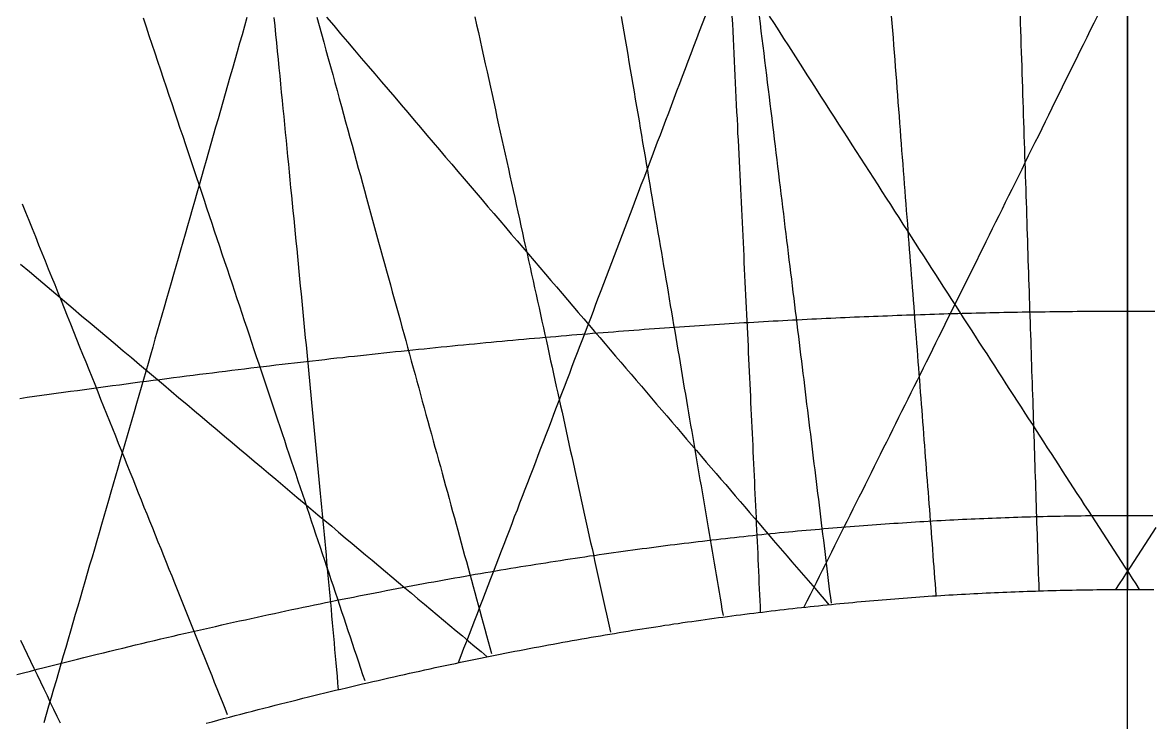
# Model space of a CAD drawing. Header units: millimetres. Extents: x -571 to 571, y -403 to 280.
# Drawn here: x -139.7 to 3.2, y -174.4 to -85.9 of the extents above; entities that cross this region are included whole.
import ezdxf

# ---------------------------------------------------------------- set-up
doc = ezdxf.new("R2010")
doc.units = ezdxf.units.MM
for name, color, linetype in [('DECL', 30, 'Continuous'), ('HOUR', 7, 'Continuous'), ('HOUR20', 8, 'Continuous'), ('MERID', 40, 'Continuous'), ('RISE', 3, 'Continuous'), ('SET', 2, 'Continuous'), ('TEMP', 5, 'Continuous')]:
    doc.layers.add(name, color=color, linetype=linetype)

msp = doc.modelspace()

# ---------------------------------------------------------------- linework, layer by layer
at = {"layer": 'DECL'}
for points in [[(-139.99, -133.4), (-139.06, -133.26), (-138.14, -133.13), (-137.22, -133.01), (-136.31, -132.88), (-135.4, -132.75), (-134.5, -132.63), (-133.6, -132.5), (-132.71, -132.38), (-131.82, -132.26), (-130.93, -132.14), (-130.05, -132.02), (-129.17, -131.9), (-128.29, -131.78), (-127.42, -131.67), (-126.56, -131.55), (-125.7, -131.44), (-124.84, -131.32), (-123.98, -131.21), (-123.13, -131.1), (-122.29, -130.99), (-121.44, -130.88), (-120.6, -130.77), (-119.77, -130.67), (-118.94, -130.56), (-118.11, -130.46), (-117.28, -130.35), (-116.46, -130.25), (-115.64, -130.15), (-114.83, -130.04), (-114.02, -129.94), (-113.21, -129.84), (-112.4, -129.75), (-111.6, -129.65), (-110.8, -129.55), (-110.01, -129.46), (-109.22, -129.36), (-108.43, -129.27), (-107.64, -129.17), (-106.86, -129.08), (-106.08, -128.99), (-105.3, -128.9), (-104.53, -128.81), (-103.76, -128.72), (-102.99, -128.63), (-102.22, -128.55), (-101.46, -128.46), (-100.7, -128.37), (-99.94, -128.29), (-99.19, -128.21), (-98.44, -128.12), (-97.69, -128.04), (-96.94, -127.96), (-96.2, -127.88), (-95.46, -127.8), (-94.72, -127.72), (-93.98, -127.64), (-93.25, -127.56), (-92.52, -127.48), (-91.79, -127.41), (-91.06, -127.33), (-90.34, -127.26), (-89.61, -127.18), (-88.89, -127.11), (-88.18, -127.04), (-87.46, -126.97), (-86.75, -126.89), (-86.04, -126.82), (-85.33, -126.75), (-84.62, -126.68), (-83.92, -126.62), (-83.22, -126.55), (-82.52, -126.48), (-81.82, -126.41), (-81.12, -126.35), (-80.43, -126.28), (-79.74, -126.22), (-79.05, -126.15), (-78.36, -126.09), (-77.67, -126.03), (-76.99, -125.97), (-76.31, -125.91), (-75.63, -125.84), (-74.95, -125.78), (-74.27, -125.73), (-73.6, -125.67), (-72.92, -125.61), (-72.25, -125.55), (-71.58, -125.49), (-70.92, -125.44), (-70.25, -125.38), (-69.59, -125.33), (-68.92, -125.27), (-68.26, -125.22), (-67.6, -125.16), (-66.94, -125.11), (-66.29, -125.06), (-65.63, -125.01), (-64.98, -124.96), (-64.33, -124.91), (-63.68, -124.86), (-63.03, -124.81), (-62.38, -124.76), (-61.73, -124.71), (-61.09, -124.66), (-60.45, -124.62), (-59.8, -124.57), (-59.16, -124.52), (-58.52, -124.48), (-57.89, -124.43), (-57.25, -124.39), (-56.62, -124.34), (-55.98, -124.3), (-55.35, -124.26), (-54.72, -124.22), (-54.09, -124.17), (-53.46, -124.13), (-52.83, -124.09), (-52.2, -124.05), (-51.58, -124.01), (-50.95, -123.97), (-50.33, -123.93), (-49.71, -123.9), (-49.09, -123.86), (-48.47, -123.82), (-47.85, -123.79), (-47.23, -123.75), (-46.62, -123.71), (-46, -123.68), (-45.39, -123.64), (-44.77, -123.61), (-44.16, -123.58), (-43.55, -123.54), (-42.94, -123.51), (-42.33, -123.48), (-41.72, -123.45), (-41.11, -123.42), (-40.5, -123.38), (-39.9, -123.35), (-39.29, -123.32), (-38.69, -123.3), (-38.08, -123.27), (-37.48, -123.24), (-36.88, -123.21), (-36.28, -123.18), (-35.68, -123.16), (-35.08, -123.13), (-34.48, -123.1), (-33.88, -123.08), (-33.28, -123.05), (-32.69, -123.03), (-32.09, -123), (-31.5, -122.98), (-30.9, -122.96), (-30.31, -122.94), (-29.71, -122.91), (-29.12, -122.89), (-28.53, -122.87), (-27.94, -122.85), (-27.35, -122.83), (-26.75, -122.81), (-26.16, -122.79), (-25.58, -122.77), (-24.99, -122.75), (-24.4, -122.73), (-23.81, -122.71), (-23.22, -122.7), (-22.64, -122.68), (-22.05, -122.66), (-21.46, -122.65), (-20.88, -122.63), (-20.29, -122.62), (-19.71, -122.6), (-19.13, -122.59), (-18.54, -122.57), (-17.96, -122.56), (-17.38, -122.55), (-16.79, -122.53), (-16.21, -122.52), (-15.63, -122.51), (-15.05, -122.5), (-14.47, -122.49), (-13.89, -122.48), (-13.3, -122.47), (-12.72, -122.46), (-12.14, -122.45), (-11.56, -122.44), (-10.98, -122.43), (-10.4, -122.43), (-9.83, -122.42), (-9.25, -122.41), (-8.67, -122.4), (-8.09, -122.4), (-7.51, -122.39), (-6.93, -122.39), (-6.35, -122.38), (-5.78, -122.38), (-5.2, -122.37), (-4.62, -122.37), (-4.04, -122.37), (-3.46, -122.36), (-2.89, -122.36), (-2.31, -122.36), (-1.73, -122.36), (-1.15, -122.36), (-0.58, -122.36), (0, -122.36), (0.58, -122.36), (1.15, -122.36), (1.73, -122.36), (2.31, -122.36), (2.89, -122.36), (3.46, -122.36)], [(-140.38, -168.32), (-139.52, -168.1), (-138.65, -167.88), (-137.8, -167.66), (-136.94, -167.44), (-136.09, -167.22), (-135.24, -167.01), (-134.4, -166.8), (-133.56, -166.59), (-132.73, -166.38), (-131.9, -166.17), (-131.07, -165.97), (-130.24, -165.76), (-129.42, -165.56), (-128.61, -165.36), (-127.79, -165.17), (-126.99, -164.97), (-126.18, -164.78), (-125.38, -164.58), (-124.58, -164.39), (-123.78, -164.2), (-122.99, -164.01), (-122.2, -163.83), (-121.42, -163.64), (-120.64, -163.46), (-119.86, -163.28), (-119.08, -163.1), (-118.31, -162.92), (-117.54, -162.75), (-116.77, -162.57), (-116.01, -162.4), (-115.25, -162.23), (-114.49, -162.06), (-113.74, -161.89), (-112.99, -161.72), (-112.24, -161.55), (-111.5, -161.39), (-110.75, -161.23), (-110.01, -161.06), (-109.28, -160.9), (-108.54, -160.74), (-107.81, -160.59), (-107.08, -160.43), (-106.36, -160.28), (-105.63, -160.12), (-104.91, -159.97), (-104.19, -159.82), (-103.48, -159.67), (-102.77, -159.52), (-102.05, -159.38), (-101.35, -159.23), (-100.64, -159.09), (-99.94, -158.94), (-99.24, -158.8), (-98.54, -158.66), (-97.84, -158.52), (-97.15, -158.39), (-96.46, -158.25), (-95.77, -158.11), (-95.08, -157.98), (-94.4, -157.85), (-93.71, -157.71), (-93.03, -157.58), (-92.36, -157.45), (-91.68, -157.33), (-91.01, -157.2), (-90.33, -157.07), (-89.66, -156.95), (-89, -156.82), (-88.33, -156.7), (-87.67, -156.58), (-87.01, -156.46), (-86.35, -156.34), (-85.69, -156.22), (-85.03, -156.11), (-84.38, -155.99), (-83.73, -155.88), (-83.08, -155.76), (-82.43, -155.65), (-81.78, -155.54), (-81.14, -155.43), (-80.49, -155.32), (-79.85, -155.21), (-79.21, -155.1), (-78.58, -154.99), (-77.94, -154.89), (-77.3, -154.78), (-76.67, -154.68), (-76.04, -154.58), (-75.41, -154.48), (-74.78, -154.38), (-74.16, -154.28), (-73.53, -154.18), (-72.91, -154.08), (-72.29, -153.98), (-71.67, -153.89), (-71.05, -153.79), (-70.43, -153.7), (-69.82, -153.61), (-69.2, -153.52), (-68.59, -153.43), (-67.98, -153.33), (-67.37, -153.25), (-66.76, -153.16), (-66.16, -153.07), (-65.55, -152.98), (-64.95, -152.9), (-64.34, -152.81), (-63.74, -152.73), (-63.14, -152.65), (-62.54, -152.57), (-61.94, -152.48), (-61.35, -152.4), (-60.75, -152.33), (-60.16, -152.25), (-59.57, -152.17), (-58.97, -152.09), (-58.38, -152.02), (-57.79, -151.94), (-57.21, -151.87), (-56.62, -151.79), (-56.03, -151.72), (-55.45, -151.65), (-54.87, -151.58), (-54.28, -151.51), (-53.7, -151.44), (-53.12, -151.37), (-52.54, -151.3), (-51.96, -151.24), (-51.39, -151.17), (-50.81, -151.11), (-50.23, -151.04), (-49.66, -150.98), (-49.09, -150.92), (-48.51, -150.85), (-47.94, -150.79), (-47.37, -150.73), (-46.8, -150.67), (-46.23, -150.61), (-45.67, -150.55), (-45.1, -150.5), (-44.53, -150.44), (-43.97, -150.38), (-43.4, -150.33), (-42.84, -150.28), (-42.28, -150.22), (-41.72, -150.17), (-41.15, -150.12), (-40.59, -150.07), (-40.03, -150.01), (-39.48, -149.97), (-38.92, -149.92), (-38.36, -149.87), (-37.8, -149.82), (-37.25, -149.77), (-36.69, -149.73), (-36.14, -149.68), (-35.58, -149.64), (-35.03, -149.59), (-34.48, -149.55), (-33.93, -149.51), (-33.38, -149.46), (-32.82, -149.42), (-32.27, -149.38), (-31.73, -149.34), (-31.18, -149.3), (-30.63, -149.27), (-30.08, -149.23), (-29.53, -149.19), (-28.99, -149.16), (-28.44, -149.12), (-27.9, -149.08), (-27.35, -149.05), (-26.81, -149.02), (-26.26, -148.98), (-25.72, -148.95), (-25.18, -148.92), (-24.63, -148.89), (-24.09, -148.86), (-23.55, -148.83), (-23.01, -148.8), (-22.47, -148.77), (-21.93, -148.75), (-21.39, -148.72), (-20.85, -148.69), (-20.31, -148.67), (-19.77, -148.64), (-19.23, -148.62), (-18.69, -148.6), (-18.15, -148.57), (-17.62, -148.55), (-17.08, -148.53), (-16.54, -148.51), (-16.01, -148.49), (-15.47, -148.47), (-14.93, -148.45), (-14.4, -148.43), (-13.86, -148.42), (-13.33, -148.4), (-12.79, -148.38), (-12.26, -148.37), (-11.72, -148.35), (-11.19, -148.34), (-10.65, -148.33), (-10.12, -148.31), (-9.59, -148.3), (-9.05, -148.29), (-8.52, -148.28), (-7.99, -148.27), (-7.45, -148.26), (-6.92, -148.25), (-6.39, -148.24), (-5.86, -148.24), (-5.32, -148.23), (-4.79, -148.22), (-4.26, -148.22), (-3.73, -148.21), (-3.19, -148.21), (-2.66, -148.21), (-2.13, -148.2), (-1.6, -148.2), (-1.06, -148.2), (-0.53, -148.2), (0, -148.2), (0.53, -148.2), (1.06, -148.2), (1.6, -148.2), (2.13, -148.2), (2.66, -148.21), (3.19, -148.21)], [(-116.45, -174.49), (-115.71, -174.3), (-114.97, -174.1), (-114.24, -173.9), (-113.51, -173.71), (-112.78, -173.52), (-112.05, -173.33), (-111.33, -173.14), (-110.61, -172.95), (-109.89, -172.76), (-109.17, -172.58), (-108.46, -172.4), (-107.75, -172.21), (-107.04, -172.04), (-106.33, -171.86), (-105.63, -171.68), (-104.93, -171.51), (-104.23, -171.33), (-103.53, -171.16), (-102.84, -170.99), (-102.15, -170.82), (-101.46, -170.65), (-100.78, -170.49), (-100.09, -170.32), (-99.41, -170.16), (-98.73, -170), (-98.05, -169.84), (-97.38, -169.68), (-96.71, -169.52), (-96.04, -169.36), (-95.37, -169.21), (-94.7, -169.06), (-94.04, -168.9), (-93.38, -168.75), (-92.72, -168.6), (-92.06, -168.45), (-91.4, -168.31), (-90.75, -168.16), (-90.1, -168.02), (-89.45, -167.88), (-88.8, -167.73), (-88.15, -167.59), (-87.51, -167.45), (-86.87, -167.32), (-86.23, -167.18), (-85.59, -167.04), (-84.95, -166.91), (-84.32, -166.78), (-83.68, -166.64), (-83.05, -166.51), (-82.42, -166.38), (-81.79, -166.26), (-81.17, -166.13), (-80.54, -166), (-79.92, -165.88), (-79.3, -165.75), (-78.68, -165.63), (-78.06, -165.51), (-77.45, -165.39), (-76.83, -165.27), (-76.22, -165.15), (-75.61, -165.04), (-75, -164.92), (-74.39, -164.81), (-73.78, -164.69), (-73.18, -164.58), (-72.57, -164.47), (-71.97, -164.36), (-71.37, -164.25), (-70.77, -164.14), (-70.17, -164.03), (-69.58, -163.93), (-68.98, -163.82), (-68.39, -163.72), (-67.79, -163.62), (-67.2, -163.51), (-66.61, -163.41), (-66.02, -163.31), (-65.44, -163.21), (-64.85, -163.12), (-64.26, -163.02), (-63.68, -162.92), (-63.1, -162.83), (-62.52, -162.73), (-61.94, -162.64), (-61.36, -162.55), (-60.78, -162.46), (-60.2, -162.37), (-59.63, -162.28), (-59.06, -162.19), (-58.48, -162.1), (-57.91, -162.02), (-57.34, -161.93), (-56.77, -161.85), (-56.2, -161.76), (-55.63, -161.68), (-55.07, -161.6), (-54.5, -161.52), (-53.94, -161.44), (-53.37, -161.36), (-52.81, -161.28), (-52.25, -161.21), (-51.69, -161.13), (-51.13, -161.05), (-50.57, -160.98), (-50.01, -160.91), (-49.46, -160.83), (-48.9, -160.76), (-48.35, -160.69), (-47.79, -160.62), (-47.24, -160.55), (-46.69, -160.48), (-46.14, -160.42), (-45.59, -160.35), (-45.04, -160.28), (-44.49, -160.22), (-43.94, -160.16), (-43.39, -160.09), (-42.84, -160.03), (-42.3, -159.97), (-41.75, -159.91), (-41.21, -159.85), (-40.67, -159.79), (-40.12, -159.73), (-39.58, -159.67), (-39.04, -159.62), (-38.5, -159.56), (-37.96, -159.51), (-37.42, -159.45), (-36.88, -159.4), (-36.34, -159.35), (-35.81, -159.3), (-35.27, -159.25), (-34.73, -159.2), (-34.2, -159.15), (-33.66, -159.1), (-33.13, -159.05), (-32.6, -159), (-32.06, -158.96), (-31.53, -158.91), (-31, -158.87), (-30.47, -158.82), (-29.94, -158.78), (-29.41, -158.74), (-28.88, -158.7), (-28.35, -158.66), (-27.82, -158.62), (-27.29, -158.58), (-26.76, -158.54), (-26.23, -158.5), (-25.71, -158.47), (-25.18, -158.43), (-24.66, -158.39), (-24.13, -158.36), (-23.6, -158.33), (-23.08, -158.29), (-22.56, -158.26), (-22.03, -158.23), (-21.51, -158.2), (-20.99, -158.17), (-20.46, -158.14), (-19.94, -158.11), (-19.42, -158.08), (-18.9, -158.06), (-18.37, -158.03), (-17.85, -158.01), (-17.33, -157.98), (-16.81, -157.96), (-16.29, -157.93), (-15.77, -157.91), (-15.25, -157.89), (-14.73, -157.87), (-14.21, -157.85), (-13.69, -157.83), (-13.18, -157.81), (-12.66, -157.79), (-12.14, -157.77), (-11.62, -157.76), (-11.1, -157.74), (-10.59, -157.73), (-10.07, -157.71), (-9.55, -157.7), (-9.03, -157.69), (-8.52, -157.67), (-8, -157.66), (-7.48, -157.65), (-6.97, -157.64), (-6.45, -157.63), (-5.93, -157.62), (-5.42, -157.61), (-4.9, -157.61), (-4.38, -157.6), (-3.87, -157.59), (-3.35, -157.59), (-2.84, -157.59), (-2.32, -157.58), (-1.81, -157.58), (-1.29, -157.58), (-0.77, -157.58), (-0.26, -157.57), (0.26, -157.57), (0.77, -157.58), (1.29, -157.58), (1.81, -157.58), (2.32, -157.58), (2.84, -157.59), (3.35, -157.59)]]:
    msp.add_lwpolyline(points, dxfattribs=at)
at = {"layer": 'HOUR'}
for points in [[(-102.45, -85.19), (-102.16, -86.25), (-101.88, -87.29), (-101.59, -88.33), (-101.31, -89.37), (-101.02, -90.4), (-100.74, -91.42), (-100.46, -92.44), (-100.18, -93.45), (-99.91, -94.46), (-99.63, -95.46), (-99.36, -96.46), (-99.09, -97.45), (-98.82, -98.44), (-98.55, -99.42), (-98.28, -100.4), (-98.01, -101.37), (-97.75, -102.34), (-97.48, -103.31), (-97.22, -104.26), (-96.96, -105.22), (-96.7, -106.17), (-96.44, -107.11), (-96.18, -108.06), (-95.92, -108.99), (-95.66, -109.93), (-95.41, -110.85), (-95.16, -111.78), (-94.9, -112.7), (-94.65, -113.62), (-94.4, -114.53), (-94.15, -115.44), (-93.9, -116.34), (-93.66, -117.25), (-93.41, -118.14), (-93.16, -119.04), (-92.92, -119.93), (-92.68, -120.82), (-92.43, -121.7), (-92.19, -122.58), (-91.95, -123.46), (-91.71, -124.33), (-91.47, -125.21), (-91.23, -126.07), (-91, -126.94), (-90.76, -127.8), (-90.52, -128.66), (-90.29, -129.52), (-90.05, -130.37), (-89.82, -131.22), (-89.59, -132.07), (-89.36, -132.91), (-89.13, -133.75), (-88.9, -134.59), (-88.67, -135.43), (-88.44, -136.26), (-88.21, -137.09), (-87.98, -137.92), (-87.76, -138.75), (-87.53, -139.57), (-87.3, -140.39), (-87.08, -141.21), (-86.85, -142.03), (-86.63, -142.85), (-86.41, -143.66), (-86.19, -144.47), (-85.96, -145.28), (-85.74, -146.08), (-85.52, -146.89), (-85.3, -147.69), (-85.08, -148.49), (-84.86, -149.29), (-84.64, -150.08), (-84.43, -150.88), (-84.21, -151.67), (-83.99, -152.46), (-83.78, -153.25), (-83.56, -154.04), (-83.34, -154.82), (-83.13, -155.61), (-82.91, -156.39), (-82.7, -157.17), (-82.49, -157.95), (-82.27, -158.73), (-82.06, -159.51), (-81.85, -160.28), (-81.63, -161.05), (-81.42, -161.83), (-81.21, -162.6), (-81, -163.37), (-80.79, -164.14), (-80.58, -164.9), (-80.37, -165.67)], [(-46.55, -85.04), (-46.44, -85.99), (-46.32, -86.94), (-46.21, -87.88), (-46.09, -88.82), (-45.98, -89.75), (-45.86, -90.68), (-45.75, -91.6), (-45.64, -92.52), (-45.53, -93.43), (-45.42, -94.34), (-45.3, -95.25), (-45.19, -96.15), (-45.08, -97.05), (-44.97, -97.94), (-44.87, -98.83), (-44.76, -99.72), (-44.65, -100.6), (-44.54, -101.48), (-44.43, -102.35), (-44.33, -103.22), (-44.22, -104.09), (-44.12, -104.96), (-44.01, -105.82), (-43.91, -106.67), (-43.8, -107.53), (-43.7, -108.38), (-43.59, -109.22), (-43.49, -110.07), (-43.39, -110.91), (-43.29, -111.75), (-43.18, -112.58), (-43.08, -113.41), (-42.98, -114.24), (-42.88, -115.07), (-42.78, -115.89), (-42.68, -116.71), (-42.58, -117.52), (-42.48, -118.34), (-42.38, -119.15), (-42.28, -119.96), (-42.18, -120.77), (-42.08, -121.57), (-41.98, -122.37), (-41.89, -123.17), (-41.79, -123.96), (-41.69, -124.76), (-41.6, -125.55), (-41.5, -126.34), (-41.4, -127.13), (-41.31, -127.91), (-41.21, -128.69), (-41.12, -129.47), (-41.02, -130.25), (-40.92, -131.03), (-40.83, -131.8), (-40.74, -132.57), (-40.64, -133.34), (-40.55, -134.11), (-40.45, -134.88), (-40.36, -135.64), (-40.27, -136.4), (-40.17, -137.16), (-40.08, -137.92), (-39.99, -138.68), (-39.9, -139.43), (-39.8, -140.19), (-39.71, -140.94), (-39.62, -141.69), (-39.53, -142.44), (-39.44, -143.19), (-39.34, -143.93), (-39.25, -144.68), (-39.16, -145.42), (-39.07, -146.16), (-38.98, -146.9), (-38.89, -147.64), (-38.8, -148.38), (-38.71, -149.12), (-38.62, -149.85), (-38.53, -150.59), (-38.44, -151.32), (-38.35, -152.05), (-38.26, -152.78), (-38.17, -153.51), (-38.08, -154.24), (-37.99, -154.97), (-37.91, -155.69), (-37.82, -156.42), (-37.73, -157.14), (-37.64, -157.87), (-37.55, -158.59), (-37.46, -159.31)], [(-139.92, -163.98), (-139.5, -164.86), (-139.07, -165.75), (-138.65, -166.63), (-138.23, -167.5), (-137.81, -168.38), (-137.4, -169.25), (-136.98, -170.12), (-136.56, -170.99), (-136.15, -171.85), (-135.74, -172.72), (-135.33, -173.58), (-134.91, -174.44)]]:
    msp.add_lwpolyline(points, dxfattribs=at)
at = {"layer": 'HOUR20'}
for points in [[(-124.42, -85.28), (-124.05, -86.39), (-123.68, -87.49), (-123.31, -88.59), (-122.95, -89.68), (-122.59, -90.76), (-122.23, -91.84), (-121.87, -92.91), (-121.51, -93.98), (-121.16, -95.03), (-120.81, -96.09), (-120.46, -97.14), (-120.11, -98.18), (-119.76, -99.22), (-119.42, -100.25), (-119.08, -101.27), (-118.73, -102.29), (-118.4, -103.31), (-118.06, -104.32), (-117.72, -105.32), (-117.39, -106.32), (-117.05, -107.32), (-116.72, -108.31), (-116.39, -109.29), (-116.07, -110.28), (-115.74, -111.25), (-115.42, -112.22), (-115.09, -113.19), (-114.77, -114.15), (-114.45, -115.11), (-114.13, -116.07), (-113.81, -117.02), (-113.5, -117.96), (-113.18, -118.9), (-112.87, -119.84), (-112.56, -120.77), (-112.25, -121.7), (-111.94, -122.63), (-111.63, -123.55), (-111.32, -124.47), (-111.02, -125.38), (-110.71, -126.3), (-110.41, -127.2), (-110.11, -128.11), (-109.81, -129.01), (-109.51, -129.91), (-109.21, -130.8), (-108.91, -131.69), (-108.61, -132.58), (-108.32, -133.46), (-108.02, -134.34), (-107.73, -135.22), (-107.44, -136.09), (-107.15, -136.97), (-106.86, -137.83), (-106.57, -138.7), (-106.28, -139.56), (-105.99, -140.42), (-105.7, -141.28), (-105.42, -142.14), (-105.13, -142.99), (-104.85, -143.84), (-104.57, -144.69), (-104.28, -145.53), (-104, -146.37), (-103.72, -147.21), (-103.44, -148.05), (-103.16, -148.88), (-102.88, -149.72), (-102.61, -150.55), (-102.33, -151.37), (-102.05, -152.2), (-101.78, -153.02), (-101.5, -153.84), (-101.23, -154.66), (-100.96, -155.48), (-100.69, -156.3), (-100.41, -157.11), (-100.14, -157.92), (-99.87, -158.73), (-99.6, -159.54), (-99.33, -160.35), (-99.06, -161.15), (-98.8, -161.95), (-98.53, -162.75), (-98.26, -163.55), (-97.99, -164.35), (-97.73, -165.15), (-97.46, -165.94), (-97.2, -166.73), (-96.93, -167.52), (-96.67, -168.31), (-96.41, -169.1)], [(-82.48, -85.13), (-82.26, -86.14), (-82.04, -87.14), (-81.82, -88.14), (-81.6, -89.13), (-81.39, -90.12), (-81.17, -91.1), (-80.95, -92.08), (-80.74, -93.05), (-80.53, -94.02), (-80.32, -94.98), (-80.1, -95.94), (-79.89, -96.89), (-79.69, -97.84), (-79.48, -98.78), (-79.27, -99.72), (-79.07, -100.66), (-78.86, -101.59), (-78.66, -102.52), (-78.45, -103.44), (-78.25, -104.36), (-78.05, -105.27), (-77.85, -106.18), (-77.65, -107.09), (-77.45, -107.99), (-77.25, -108.89), (-77.06, -109.79), (-76.86, -110.68), (-76.66, -111.57), (-76.47, -112.45), (-76.28, -113.33), (-76.08, -114.21), (-75.89, -115.08), (-75.7, -115.95), (-75.51, -116.82), (-75.32, -117.68), (-75.13, -118.54), (-74.94, -119.4), (-74.75, -120.26), (-74.56, -121.11), (-74.38, -121.95), (-74.19, -122.8), (-74.01, -123.64), (-73.82, -124.48), (-73.64, -125.32), (-73.45, -126.15), (-73.27, -126.98), (-73.09, -127.81), (-72.91, -128.64), (-72.73, -129.46), (-72.55, -130.28), (-72.37, -131.1), (-72.19, -131.91), (-72.01, -132.73), (-71.83, -133.54), (-71.65, -134.35), (-71.47, -135.15), (-71.3, -135.96), (-71.12, -136.76), (-70.94, -137.56), (-70.77, -138.35), (-70.59, -139.15), (-70.42, -139.94), (-70.24, -140.73), (-70.07, -141.52), (-69.9, -142.31), (-69.73, -143.09), (-69.55, -143.88), (-69.38, -144.66), (-69.21, -145.44), (-69.04, -146.22), (-68.87, -146.99), (-68.7, -147.77), (-68.53, -148.54), (-68.36, -149.31), (-68.19, -150.08), (-68.02, -150.85), (-67.85, -151.62), (-67.68, -152.38), (-67.51, -153.14), (-67.35, -153.91), (-67.18, -154.67), (-67.01, -155.43), (-66.84, -156.18), (-66.68, -156.94), (-66.51, -157.7), (-66.35, -158.45), (-66.18, -159.2), (-66.01, -159.96), (-65.85, -160.71), (-65.68, -161.46), (-65.52, -162.2), (-65.35, -162.95)], [(-63.99, -85.08), (-63.82, -86.05), (-63.66, -87.02), (-63.49, -87.99), (-63.33, -88.95), (-63.17, -89.9), (-63.01, -90.85), (-62.85, -91.8), (-62.69, -92.74), (-62.53, -93.68), (-62.37, -94.61), (-62.21, -95.54), (-62.06, -96.46), (-61.9, -97.38), (-61.74, -98.3), (-61.59, -99.21), (-61.43, -100.12), (-61.28, -101.02), (-61.13, -101.92), (-60.98, -102.81), (-60.83, -103.7), (-60.67, -104.59), (-60.52, -105.47), (-60.38, -106.35), (-60.23, -107.23), (-60.08, -108.1), (-59.93, -108.97), (-59.78, -109.84), (-59.64, -110.7), (-59.49, -111.56), (-59.35, -112.42), (-59.2, -113.27), (-59.06, -114.12), (-58.91, -114.96), (-58.77, -115.81), (-58.63, -116.65), (-58.49, -117.48), (-58.34, -118.32), (-58.2, -119.15), (-58.06, -119.98), (-57.92, -120.8), (-57.78, -121.63), (-57.64, -122.45), (-57.5, -123.26), (-57.37, -124.08), (-57.23, -124.89), (-57.09, -125.7), (-56.95, -126.51), (-56.82, -127.31), (-56.68, -128.11), (-56.54, -128.91), (-56.41, -129.71), (-56.27, -130.51), (-56.14, -131.3), (-56.01, -132.09), (-55.87, -132.88), (-55.74, -133.66), (-55.6, -134.45), (-55.47, -135.23), (-55.34, -136.01), (-55.21, -136.79), (-55.08, -137.57), (-54.94, -138.34), (-54.81, -139.11), (-54.68, -139.88), (-54.55, -140.65), (-54.42, -141.42), (-54.29, -142.18), (-54.16, -142.95), (-54.03, -143.71), (-53.9, -144.47), (-53.77, -145.23), (-53.65, -145.99), (-53.52, -146.74), (-53.39, -147.5), (-53.26, -148.25), (-53.13, -149), (-53.01, -149.75), (-52.88, -150.5), (-52.75, -151.25), (-52.63, -151.99), (-52.5, -152.74), (-52.37, -153.48), (-52.25, -154.22), (-52.12, -154.96), (-52, -155.7), (-51.87, -156.44), (-51.74, -157.18), (-51.62, -157.92), (-51.49, -158.65), (-51.37, -159.39), (-51.25, -160.12), (-51.12, -160.86)], [(-29.85, -85.02), (-29.78, -85.95), (-29.7, -86.88), (-29.63, -87.81), (-29.56, -88.73), (-29.49, -89.64), (-29.42, -90.56), (-29.35, -91.46), (-29.28, -92.37), (-29.21, -93.27), (-29.14, -94.16), (-29.07, -95.05), (-29.01, -95.94), (-28.94, -96.83), (-28.87, -97.7), (-28.8, -98.58), (-28.74, -99.45), (-28.67, -100.32), (-28.6, -101.19), (-28.54, -102.05), (-28.47, -102.9), (-28.4, -103.76), (-28.34, -104.61), (-28.27, -105.46), (-28.21, -106.3), (-28.14, -107.14), (-28.08, -107.98), (-28.01, -108.81), (-27.95, -109.64), (-27.89, -110.47), (-27.82, -111.3), (-27.76, -112.12), (-27.7, -112.94), (-27.63, -113.76), (-27.57, -114.57), (-27.51, -115.38), (-27.45, -116.19), (-27.38, -116.99), (-27.32, -117.8), (-27.26, -118.6), (-27.2, -119.39), (-27.14, -120.19), (-27.08, -120.98), (-27.02, -121.77), (-26.96, -122.56), (-26.9, -123.34), (-26.84, -124.13), (-26.78, -124.91), (-26.72, -125.69), (-26.66, -126.46), (-26.6, -127.24), (-26.54, -128.01), (-26.48, -128.78), (-26.42, -129.55), (-26.36, -130.31), (-26.3, -131.08), (-26.24, -131.84), (-26.18, -132.6), (-26.12, -133.36), (-26.07, -134.11), (-26.01, -134.87), (-25.95, -135.62), (-25.89, -136.37), (-25.83, -137.12), (-25.78, -137.87), (-25.72, -138.62), (-25.66, -139.36), (-25.6, -140.1), (-25.55, -140.84), (-25.49, -141.58), (-25.43, -142.32), (-25.38, -143.06), (-25.32, -143.8), (-25.26, -144.53), (-25.21, -145.26), (-25.15, -146), (-25.09, -146.73), (-25.04, -147.46), (-24.98, -148.18), (-24.93, -148.91), (-24.87, -149.64), (-24.81, -150.36), (-24.76, -151.09), (-24.7, -151.81), (-24.65, -152.53), (-24.59, -153.25), (-24.54, -153.97), (-24.48, -154.69), (-24.43, -155.41), (-24.37, -156.12), (-24.32, -156.84), (-24.26, -157.56), (-24.21, -158.27)], [(-13.58, -85), (-13.55, -85.93), (-13.52, -86.85), (-13.49, -87.77), (-13.46, -88.68), (-13.43, -89.59), (-13.4, -90.49), (-13.37, -91.39), (-13.34, -92.29), (-13.31, -93.18), (-13.28, -94.07), (-13.26, -94.95), (-13.23, -95.83), (-13.2, -96.7), (-13.17, -97.58), (-13.14, -98.44), (-13.11, -99.31), (-13.08, -100.17), (-13.06, -101.03), (-13.03, -101.88), (-13, -102.73), (-12.97, -103.58), (-12.94, -104.42), (-12.92, -105.26), (-12.89, -106.1), (-12.86, -106.93), (-12.84, -107.76), (-12.81, -108.59), (-12.78, -109.41), (-12.75, -110.24), (-12.73, -111.05), (-12.7, -111.87), (-12.67, -112.68), (-12.65, -113.49), (-12.62, -114.3), (-12.59, -115.1), (-12.57, -115.9), (-12.54, -116.7), (-12.52, -117.5), (-12.49, -118.29), (-12.46, -119.09), (-12.44, -119.87), (-12.41, -120.66), (-12.39, -121.44), (-12.36, -122.23), (-12.33, -123.01), (-12.31, -123.78), (-12.28, -124.56), (-12.26, -125.33), (-12.23, -126.1), (-12.21, -126.87), (-12.18, -127.64), (-12.16, -128.4), (-12.13, -129.16), (-12.11, -129.92), (-12.08, -130.68), (-12.06, -131.44), (-12.03, -132.19), (-12.01, -132.95), (-11.98, -133.7), (-11.96, -134.45), (-11.93, -135.19), (-11.91, -135.94), (-11.89, -136.68), (-11.86, -137.43), (-11.84, -138.17), (-11.81, -138.91), (-11.79, -139.65), (-11.76, -140.38), (-11.74, -141.12), (-11.72, -141.85), (-11.69, -142.58), (-11.67, -143.32), (-11.64, -144.05), (-11.62, -144.77), (-11.6, -145.5), (-11.57, -146.23), (-11.55, -146.95), (-11.53, -147.68), (-11.5, -148.4), (-11.48, -149.12), (-11.45, -149.84), (-11.43, -150.56), (-11.41, -151.28), (-11.38, -152), (-11.36, -152.71), (-11.34, -153.43), (-11.31, -154.14), (-11.29, -154.86), (-11.27, -155.57), (-11.24, -156.28), (-11.22, -156.99), (-11.2, -157.7)], [(-139.71, -108.78), (-139.29, -109.83), (-138.87, -110.87), (-138.46, -111.9), (-138.04, -112.94), (-137.63, -113.96), (-137.22, -114.98), (-136.81, -116), (-136.41, -117.01), (-136, -118.01), (-135.6, -119.01), (-135.2, -120.01), (-134.8, -121), (-134.41, -121.99), (-134.01, -122.97), (-133.62, -123.95), (-133.23, -124.92), (-132.84, -125.89), (-132.45, -126.86), (-132.07, -127.82), (-131.68, -128.78), (-131.3, -129.73), (-130.92, -130.68), (-130.54, -131.62), (-130.16, -132.56), (-129.79, -133.5), (-129.41, -134.43), (-129.04, -135.36), (-128.67, -136.29), (-128.3, -137.21), (-127.93, -138.13), (-127.56, -139.05), (-127.19, -139.96), (-126.83, -140.87), (-126.47, -141.77), (-126.1, -142.67), (-125.74, -143.57), (-125.38, -144.47), (-125.03, -145.36), (-124.67, -146.25), (-124.31, -147.14), (-123.96, -148.02), (-123.6, -148.9), (-123.25, -149.78), (-122.9, -150.66), (-122.55, -151.53), (-122.2, -152.4), (-121.85, -153.27), (-121.51, -154.13), (-121.16, -154.99), (-120.81, -155.85), (-120.47, -156.71), (-120.13, -157.56), (-119.79, -158.41), (-119.44, -159.26), (-119.1, -160.11), (-118.77, -160.96), (-118.43, -161.8), (-118.09, -162.64), (-117.75, -163.48), (-117.42, -164.31), (-117.08, -165.15), (-116.75, -165.98), (-116.42, -166.81), (-116.08, -167.64), (-115.75, -168.46), (-115.42, -169.29), (-115.09, -170.11), (-114.76, -170.93), (-114.43, -171.75), (-114.1, -172.57), (-113.78, -173.38)]]:
    msp.add_lwpolyline(points, dxfattribs=at)
at = {"layer": 'MERID'}
msp.add_lwpolyline([(0, -280), (0, 280)], dxfattribs=at)
at = {"layer": 'RISE'}
for points in [[(-111.31, -85.23), (-111.62, -86.32), (-111.92, -87.4), (-112.23, -88.47), (-112.53, -89.55), (-112.84, -90.62), (-113.14, -91.69), (-113.44, -92.75), (-113.75, -93.81), (-114.05, -94.88), (-114.35, -95.93), (-114.65, -96.99), (-114.95, -98.05), (-115.25, -99.1), (-115.55, -100.15), (-115.85, -101.2), (-116.14, -102.24), (-116.44, -103.29), (-116.74, -104.33), (-117.04, -105.37), (-117.33, -106.41), (-117.63, -107.44), (-117.92, -108.48), (-118.22, -109.52), (-118.51, -110.55), (-118.81, -111.58), (-119.1, -112.61), (-119.4, -113.64), (-119.69, -114.67), (-119.99, -115.69), (-120.28, -116.72), (-120.57, -117.74), (-120.87, -118.77), (-121.16, -119.79), (-121.45, -120.81), (-121.75, -121.84), (-122.04, -122.86), (-122.33, -123.88), (-122.63, -124.9), (-122.92, -125.92), (-123.21, -126.93), (-123.5, -127.95), (-123.8, -128.97), (-124.09, -129.99), (-124.38, -131.01), (-124.68, -132.02), (-124.97, -133.04), (-125.26, -134.06), (-125.56, -135.08), (-125.85, -136.1), (-126.14, -137.11), (-126.44, -138.13), (-126.73, -139.15), (-127.02, -140.17), (-127.32, -141.19), (-127.61, -142.21), (-127.91, -143.23), (-128.2, -144.25), (-128.5, -145.27), (-128.8, -146.3), (-129.09, -147.32), (-129.39, -148.34), (-129.69, -149.37), (-129.98, -150.4), (-130.28, -151.42), (-130.58, -152.45), (-130.88, -153.48), (-131.18, -154.51), (-131.48, -155.55), (-131.78, -156.58), (-132.08, -157.62), (-132.38, -158.65), (-132.68, -159.69), (-132.99, -160.73), (-133.29, -161.78), (-133.59, -162.82), (-133.9, -163.87), (-134.2, -164.92), (-134.51, -165.97), (-134.82, -167.02), (-135.12, -168.07), (-135.43, -169.13), (-135.74, -170.19), (-136.05, -171.25), (-136.36, -172.32), (-136.67, -173.38), (-136.99, -174.45)], [(-53.39, -85.06), (-53.76, -86.02), (-54.12, -86.98), (-54.48, -87.94), (-54.84, -88.89), (-55.2, -89.84), (-55.56, -90.79), (-55.91, -91.73), (-56.27, -92.67), (-56.62, -93.61), (-56.98, -94.54), (-57.33, -95.47), (-57.68, -96.4), (-58.03, -97.33), (-58.38, -98.25), (-58.73, -99.17), (-59.08, -100.09), (-59.43, -101.01), (-59.77, -101.92), (-60.12, -102.83), (-60.46, -103.74), (-60.81, -104.65), (-61.15, -105.55), (-61.49, -106.45), (-61.83, -107.36), (-62.17, -108.25), (-62.51, -109.15), (-62.85, -110.04), (-63.19, -110.94), (-63.53, -111.83), (-63.87, -112.72), (-64.21, -113.6), (-64.54, -114.49), (-64.88, -115.38), (-65.21, -116.26), (-65.55, -117.14), (-65.89, -118.02), (-66.22, -118.9), (-66.55, -119.78), (-66.89, -120.65), (-67.22, -121.53), (-67.55, -122.4), (-67.89, -123.28), (-68.22, -124.15), (-68.55, -125.02), (-68.88, -125.89), (-69.22, -126.76), (-69.55, -127.63), (-69.88, -128.5), (-70.21, -129.37), (-70.54, -130.23), (-70.87, -131.1), (-71.2, -131.96), (-71.53, -132.83), (-71.86, -133.7), (-72.19, -134.56), (-72.53, -135.43), (-72.86, -136.29), (-73.19, -137.15), (-73.52, -138.02), (-73.85, -138.88), (-74.18, -139.75), (-74.51, -140.61), (-74.84, -141.47), (-75.17, -142.34), (-75.5, -143.2), (-75.84, -144.07), (-76.17, -144.93), (-76.5, -145.8), (-76.83, -146.66), (-77.16, -147.53), (-77.5, -148.4), (-77.83, -149.27), (-78.16, -150.13), (-78.5, -151), (-78.83, -151.87), (-79.17, -152.74), (-79.5, -153.61), (-79.84, -154.49), (-80.17, -155.36), (-80.51, -156.23), (-80.85, -157.11), (-81.18, -157.99), (-81.52, -158.87), (-81.86, -159.74), (-82.2, -160.63), (-82.54, -161.51), (-82.88, -162.39), (-83.22, -163.28), (-83.56, -164.16), (-83.91, -165.05), (-84.25, -165.94), (-84.59, -166.83)], [(-3.79, -85), (-4.24, -85.92), (-4.7, -86.84), (-5.15, -87.76), (-5.6, -88.67), (-6.04, -89.58), (-6.49, -90.48), (-6.93, -91.38), (-7.37, -92.28), (-7.81, -93.17), (-8.25, -94.05), (-8.68, -94.94), (-9.12, -95.82), (-9.55, -96.69), (-9.98, -97.57), (-10.41, -98.44), (-10.84, -99.3), (-11.26, -100.17), (-11.69, -101.03), (-12.11, -101.88), (-12.53, -102.74), (-12.95, -103.59), (-13.37, -104.44), (-13.79, -105.28), (-14.2, -106.12), (-14.62, -106.96), (-15.03, -107.8), (-15.44, -108.63), (-15.85, -109.46), (-16.26, -110.29), (-16.67, -111.12), (-17.08, -111.94), (-17.49, -112.76), (-17.89, -113.58), (-18.3, -114.4), (-18.7, -115.22), (-19.1, -116.03), (-19.5, -116.84), (-19.9, -117.65), (-20.3, -118.46), (-20.7, -119.26), (-21.1, -120.06), (-21.5, -120.87), (-21.89, -121.67), (-22.29, -122.46), (-22.69, -123.26), (-23.08, -124.06), (-23.47, -124.85), (-23.87, -125.64), (-24.26, -126.43), (-24.65, -127.22), (-25.04, -128.01), (-25.43, -128.8), (-25.82, -129.58), (-26.21, -130.37), (-26.6, -131.15), (-26.99, -131.93), (-27.38, -132.71), (-27.77, -133.49), (-28.15, -134.27), (-28.54, -135.05), (-28.93, -135.83), (-29.31, -136.61), (-29.7, -137.38), (-30.09, -138.16), (-30.47, -138.93), (-30.86, -139.71), (-31.24, -140.48), (-31.63, -141.25), (-32.01, -142.03), (-32.4, -142.8), (-32.78, -143.57), (-33.17, -144.34), (-33.55, -145.12), (-33.94, -145.89), (-34.32, -146.66), (-34.71, -147.43), (-35.09, -148.2), (-35.48, -148.98), (-35.87, -149.75), (-36.25, -150.52), (-36.64, -151.29), (-37.02, -152.06), (-37.41, -152.84), (-37.79, -153.61), (-38.18, -154.38), (-38.57, -155.16), (-38.96, -155.93), (-39.34, -156.71), (-39.73, -157.48), (-40.12, -158.26), (-40.51, -159.04), (-40.9, -159.81)], [(3.59, -149.74), (3.12, -150.45), (2.66, -151.17), (2.2, -151.88), (1.73, -152.59), (1.27, -153.31), (0.81, -154.02), (0.35, -154.73), (-0.12, -155.44), (-0.58, -156.16), (-1.04, -156.87), (-1.5, -157.58)]]:
    msp.add_lwpolyline(points, dxfattribs=at)
at = {"layer": 'SET'}
for points in [[(-101.22, -85.2), (-100.33, -86.24), (-99.45, -87.29), (-98.57, -88.32), (-97.7, -89.34), (-96.84, -90.36), (-95.98, -91.37), (-95.13, -92.36), (-94.28, -93.36), (-93.45, -94.34), (-92.62, -95.32), (-91.79, -96.29), (-90.97, -97.25), (-90.16, -98.2), (-89.35, -99.15), (-88.55, -100.09), (-87.76, -101.03), (-86.97, -101.96), (-86.18, -102.88), (-85.4, -103.79), (-84.63, -104.7), (-83.86, -105.61), (-83.09, -106.5), (-82.33, -107.39), (-81.58, -108.28), (-80.83, -109.16), (-80.08, -110.03), (-79.34, -110.9), (-78.61, -111.76), (-77.88, -112.62), (-77.15, -113.48), (-76.43, -114.32), (-75.71, -115.17), (-74.99, -116), (-74.28, -116.84), (-73.57, -117.67), (-72.87, -118.49), (-72.17, -119.31), (-71.47, -120.12), (-70.78, -120.93), (-70.09, -121.74), (-69.41, -122.54), (-68.73, -123.34), (-68.05, -124.14), (-67.37, -124.93), (-66.7, -125.71), (-66.03, -126.49), (-65.37, -127.27), (-64.7, -128.05), (-64.04, -128.82), (-63.39, -129.59), (-62.73, -130.35), (-62.08, -131.11), (-61.44, -131.87), (-60.79, -132.62), (-60.15, -133.38), (-59.51, -134.12), (-58.87, -134.87), (-58.23, -135.61), (-57.6, -136.35), (-56.97, -137.09), (-56.34, -137.82), (-55.72, -138.55), (-55.09, -139.28), (-54.47, -140.01), (-53.85, -140.73), (-53.23, -141.45), (-52.62, -142.17), (-52, -142.88), (-51.39, -143.6), (-50.78, -144.31), (-50.17, -145.02), (-49.57, -145.72), (-48.96, -146.43), (-48.36, -147.13), (-47.76, -147.83), (-47.16, -148.53), (-46.56, -149.23), (-45.96, -149.92), (-45.37, -150.61), (-44.78, -151.31), (-44.18, -152), (-43.59, -152.68), (-43, -153.37), (-42.41, -154.06), (-41.83, -154.74), (-41.24, -155.42), (-40.65, -156.1), (-40.07, -156.78), (-39.49, -157.46), (-38.9, -158.14), (-38.32, -158.81), (-37.74, -159.49)], [(-45.28, -85.04), (-44.67, -85.99), (-44.06, -86.93), (-43.46, -87.87), (-42.86, -88.8), (-42.27, -89.73), (-41.68, -90.65), (-41.09, -91.57), (-40.51, -92.48), (-39.93, -93.38), (-39.35, -94.28), (-38.78, -95.18), (-38.2, -96.07), (-37.64, -96.95), (-37.07, -97.84), (-36.51, -98.71), (-35.95, -99.58), (-35.39, -100.45), (-34.84, -101.31), (-34.29, -102.17), (-33.74, -103.02), (-33.19, -103.87), (-32.65, -104.72), (-32.11, -105.56), (-31.57, -106.4), (-31.03, -107.23), (-30.5, -108.06), (-29.97, -108.89), (-29.44, -109.71), (-28.91, -110.53), (-28.39, -111.35), (-27.86, -112.16), (-27.34, -112.97), (-26.83, -113.77), (-26.31, -114.58), (-25.79, -115.37), (-25.28, -116.17), (-24.77, -116.96), (-24.26, -117.75), (-23.75, -118.54), (-23.25, -119.33), (-22.75, -120.11), (-22.24, -120.89), (-21.74, -121.66), (-21.24, -122.44), (-20.75, -123.21), (-20.25, -123.98), (-19.76, -124.74), (-19.26, -125.51), (-18.77, -126.27), (-18.28, -127.03), (-17.79, -127.78), (-17.31, -128.54), (-16.82, -129.29), (-16.33, -130.04), (-15.85, -130.79), (-15.37, -131.54), (-14.89, -132.28), (-14.41, -133.03), (-13.93, -133.77), (-13.45, -134.51), (-12.97, -135.25), (-12.5, -135.98), (-12.02, -136.72), (-11.55, -137.45), (-11.07, -138.18), (-10.6, -138.91), (-10.13, -139.64), (-9.66, -140.37), (-9.19, -141.1), (-8.72, -141.82), (-8.25, -142.55), (-7.78, -143.27), (-7.31, -143.99), (-6.84, -144.71), (-6.38, -145.43), (-5.91, -146.15), (-5.45, -146.87), (-4.98, -147.59), (-4.52, -148.31), (-4.05, -149.02), (-3.59, -149.74), (-3.12, -150.45), (-2.66, -151.17), (-2.2, -151.88), (-1.73, -152.59), (-1.27, -153.31), (-0.81, -154.02), (-0.35, -154.73), (0.12, -155.44), (0.58, -156.16), (1.04, -156.87), (1.5, -157.58)], [(-139.92, -116.41), (-138.78, -117.37), (-137.66, -118.31), (-136.55, -119.25), (-135.45, -120.19), (-134.35, -121.11), (-133.27, -122.03), (-132.19, -122.94), (-131.12, -123.84), (-130.06, -124.73), (-129.01, -125.62), (-127.97, -126.5), (-126.93, -127.38), (-125.9, -128.24), (-124.88, -129.11), (-123.87, -129.96), (-122.86, -130.81), (-121.86, -131.65), (-120.87, -132.49), (-119.89, -133.32), (-118.91, -134.14), (-117.94, -134.96), (-116.97, -135.78), (-116.01, -136.58), (-115.06, -137.39), (-114.12, -138.18), (-113.18, -138.98), (-112.24, -139.76), (-111.31, -140.55), (-110.39, -141.32), (-109.47, -142.1), (-108.56, -142.86), (-107.65, -143.63), (-106.75, -144.39), (-105.86, -145.14), (-104.97, -145.89), (-104.08, -146.63), (-103.2, -147.38), (-102.32, -148.11), (-101.45, -148.85), (-100.58, -149.58), (-99.72, -150.3), (-98.86, -151.02), (-98.01, -151.74), (-97.16, -152.46), (-96.31, -153.17), (-95.47, -153.87), (-94.63, -154.58), (-93.8, -155.28), (-92.97, -155.97), (-92.14, -156.67), (-91.32, -157.36), (-90.5, -158.05), (-89.69, -158.73), (-88.87, -159.41), (-88.07, -160.09), (-87.26, -160.77), (-86.46, -161.44), (-85.66, -162.11), (-84.86, -162.78), (-84.07, -163.44), (-83.28, -164.11), (-82.49, -164.77), (-81.71, -165.42), (-80.93, -166.08)]]:
    msp.add_lwpolyline(points, dxfattribs=at)
at = {"layer": 'TEMP'}
for points in [[(-107.9, -85.22), (-107.79, -86.29), (-107.68, -87.36), (-107.58, -88.42), (-107.47, -89.47), (-107.37, -90.52), (-107.27, -91.57), (-107.16, -92.61), (-107.06, -93.65), (-106.96, -94.68), (-106.86, -95.71), (-106.75, -96.73), (-106.65, -97.75), (-106.55, -98.77), (-106.45, -99.78), (-106.35, -100.79), (-106.26, -101.79), (-106.16, -102.79), (-106.06, -103.78), (-105.96, -104.77), (-105.86, -105.76), (-105.77, -106.75), (-105.67, -107.72), (-105.58, -108.7), (-105.48, -109.67), (-105.39, -110.64), (-105.29, -111.61), (-105.2, -112.57), (-105.1, -113.53), (-105.01, -114.49), (-104.92, -115.44), (-104.82, -116.39), (-104.73, -117.33), (-104.64, -118.28), (-104.55, -119.22), (-104.46, -120.16), (-104.37, -121.09), (-104.27, -122.02), (-104.18, -122.95), (-104.09, -123.88), (-104.01, -124.8), (-103.92, -125.72), (-103.83, -126.64), (-103.74, -127.55), (-103.65, -128.47), (-103.56, -129.38), (-103.48, -130.29), (-103.39, -131.19), (-103.3, -132.1), (-103.21, -133), (-103.13, -133.9), (-103.04, -134.79), (-102.96, -135.69), (-102.87, -136.58), (-102.79, -137.47), (-102.7, -138.36), (-102.62, -139.25), (-102.53, -140.13), (-102.45, -141.02), (-102.37, -141.9), (-102.28, -142.78), (-102.2, -143.66), (-102.12, -144.53), (-102.03, -145.41), (-101.95, -146.28), (-101.87, -147.15), (-101.79, -148.02), (-101.71, -148.89), (-101.63, -149.76), (-101.54, -150.62), (-101.46, -151.49), (-101.38, -152.35), (-101.3, -153.21), (-101.22, -154.07), (-101.14, -154.93), (-101.06, -155.79), (-100.99, -156.65), (-100.91, -157.5), (-100.83, -158.36), (-100.75, -159.21), (-100.67, -160.07), (-100.59, -160.92), (-100.52, -161.77), (-100.44, -162.62), (-100.36, -163.47), (-100.28, -164.32), (-100.21, -165.17), (-100.13, -166.01), (-100.05, -166.86), (-99.98, -167.71), (-99.9, -168.55), (-99.83, -169.4), (-99.75, -170.24)], [(-49.99, -85.05), (-49.94, -86.01), (-49.9, -86.96), (-49.85, -87.91), (-49.8, -88.85), (-49.76, -89.79), (-49.71, -90.73), (-49.67, -91.66), (-49.62, -92.58), (-49.58, -93.5), (-49.53, -94.42), (-49.49, -95.34), (-49.44, -96.25), (-49.4, -97.15), (-49.35, -98.05), (-49.31, -98.95), (-49.27, -99.85), (-49.22, -100.74), (-49.18, -101.63), (-49.14, -102.51), (-49.09, -103.39), (-49.05, -104.27), (-49.01, -105.14), (-48.97, -106.01), (-48.92, -106.88), (-48.88, -107.74), (-48.84, -108.6), (-48.8, -109.46), (-48.76, -110.31), (-48.72, -111.16), (-48.67, -112.01), (-48.63, -112.85), (-48.59, -113.7), (-48.55, -114.53), (-48.51, -115.37), (-48.47, -116.2), (-48.43, -117.03), (-48.39, -117.86), (-48.35, -118.69), (-48.31, -119.51), (-48.27, -120.33), (-48.23, -121.15), (-48.2, -121.96), (-48.16, -122.78), (-48.12, -123.59), (-48.08, -124.4), (-48.04, -125.2), (-48, -126.01), (-47.96, -126.81), (-47.93, -127.61), (-47.89, -128.4), (-47.85, -129.2), (-47.81, -129.99), (-47.78, -130.78), (-47.74, -131.57), (-47.7, -132.36), (-47.66, -133.14), (-47.63, -133.93), (-47.59, -134.71), (-47.55, -135.49), (-47.52, -136.27), (-47.48, -137.04), (-47.44, -137.82), (-47.41, -138.59), (-47.37, -139.36), (-47.34, -140.13), (-47.3, -140.9), (-47.26, -141.67), (-47.23, -142.43), (-47.19, -143.2), (-47.16, -143.96), (-47.12, -144.72), (-47.09, -145.48), (-47.05, -146.24), (-47.02, -147), (-46.98, -147.75), (-46.95, -148.51), (-46.91, -149.26), (-46.88, -150.01), (-46.85, -150.77), (-46.81, -151.52), (-46.78, -152.27), (-46.74, -153.01), (-46.71, -153.76), (-46.68, -154.51), (-46.64, -155.25), (-46.61, -156), (-46.58, -156.74), (-46.54, -157.49), (-46.51, -158.23), (-46.48, -158.97), (-46.44, -159.71), (-46.41, -160.45)], [(0, -85), (0, -85.92), (0, -86.84), (0, -87.76), (0, -88.67), (0, -89.57), (0, -90.48), (0, -91.37), (0, -92.27), (0, -93.16), (0, -94.04), (0, -94.92), (0, -95.8), (0, -96.68), (0, -97.55), (0, -98.41), (0, -99.28), (0, -100.13), (0, -100.99), (0, -101.84), (0, -102.69), (0, -103.54), (0, -104.38), (0, -105.22), (0, -106.05), (0, -106.88), (0, -107.71), (0, -108.54), (0, -109.36), (0, -110.18), (0, -111), (0, -111.81), (0, -112.62), (0, -113.43), (0, -114.24), (0, -115.04), (0, -115.84), (0, -116.64), (0, -117.43), (0, -118.23), (0, -119.02), (0, -119.8), (0, -120.59), (0, -121.37), (0, -122.15), (0, -122.93), (0, -123.71), (0, -124.48), (0, -125.25), (0, -126.02), (0, -126.79), (0, -127.55), (0, -128.32), (0, -129.08), (0, -129.84), (0, -130.59), (0, -131.35), (0, -132.1), (0, -132.85), (0, -133.6), (0, -134.35), (0, -135.1), (0, -135.84), (0, -136.59), (0, -137.33), (0, -138.07), (0, -138.81), (0, -139.54), (0, -140.28), (0, -141.01), (0, -141.75), (0, -142.48), (0, -143.21), (0, -143.94), (0, -144.66), (0, -145.39), (0, -146.12), (0, -146.84), (0, -147.56), (0, -148.28), (0, -149), (0, -149.72), (0, -150.44), (0, -151.16), (0, -151.88), (0, -152.59), (0, -153.31), (0, -154.02), (0, -154.73), (0, -155.44), (0, -156.15), (0, -156.86), (0, -157.57)]]:
    msp.add_lwpolyline(points, dxfattribs=at)

doc.saveas('drawing.dxf')
